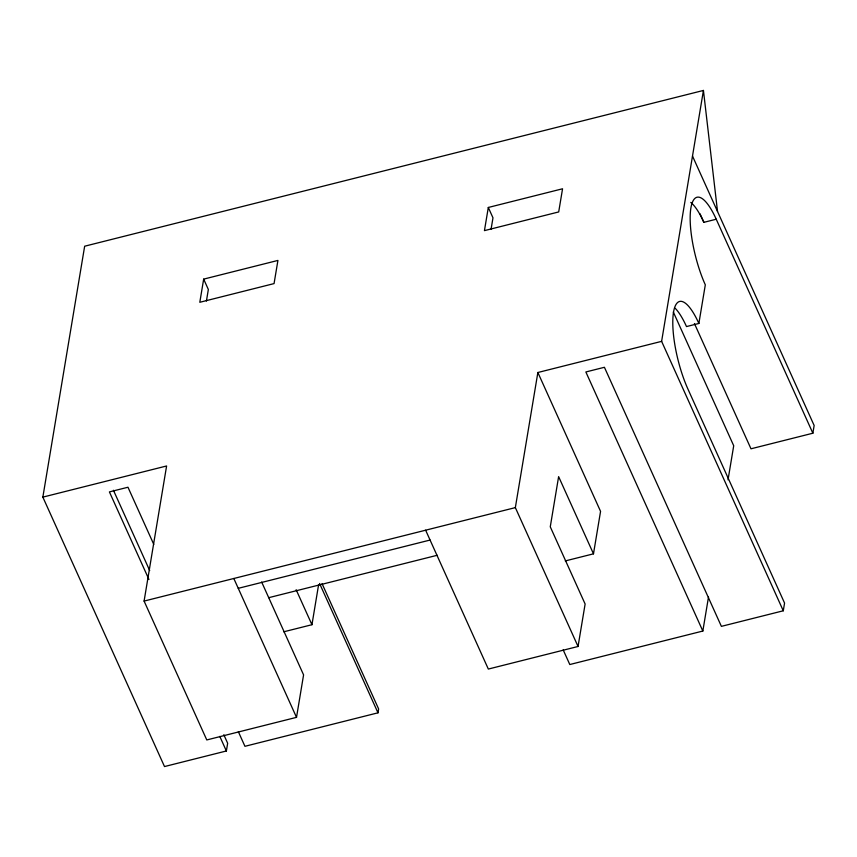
<?xml version="1.0" encoding="UTF-8"?>
<svg xmlns="http://www.w3.org/2000/svg" width="857" height="857" viewBox="0 0 857 857"><rect width="100%" height="100%" fill="white"/><g stroke="black" fill="none" stroke-linecap="round" stroke-linejoin="round"><path stroke-width="1.29" d="M223.827 734.749L227.662 743.265L226.377 750.978L164.501 766.554L42.85 497.124L84.661 246.216L703.436 90.446L717.534 211.508M261.653 582.021L303.582 674.888L296.511 717.352L206.783 739.945L144.094 601.078L166.601 465.972L42.85 497.124M203.666 279.125L199.81 302.285L274.058 283.592L277.925 260.432L203.666 279.125L208.347 289.484L206.419 301.064M283.753 631.802L311.948 624.71L318.59 584.817M238.353 731.717L244.941 746.308L377.98 712.82L378.623 708.953L322.061 583.681M488.308 207.469L484.441 230.629L558.7 211.936L562.556 188.776L488.308 207.469L492.979 217.828L491.05 229.408M425.629 530.204L488.329 669.06L578.047 646.478L515.346 507.612L537.864 372.506L661.615 341.354L703.436 90.446M578.047 646.478L585.127 604.014L550.269 526.809L558.625 476.631L593.483 553.836L565.288 560.928M593.483 553.836L600.564 511.372L537.864 372.506M675.209 308.295A56.498 15.812 75.9 0 1 686.5 326.571L698.873 323.453L705.311 284.845A56.498 15.812 75.9 0 1 690.892 207.994A56.498 15.812 75.9 0 1 716.238 219.231L812.865 433.214L750.989 448.8L694.416 323.517M563.188 649.885L569.798 664.529L702.836 631.041L708.503 597.029M728.032 479.802L733.71 445.747L673.323 312.002M702.836 631.041L585.856 371.97L604.421 367.289L721.39 626.36L783.277 610.784L784.562 603.071L687.935 389.078A56.498 15.812 75.9 0 1 673.516 312.216A56.498 15.812 75.9 0 1 698.873 323.453M812.865 433.214L814.15 425.5L692.499 156.06M690.774 202.423A56.498 15.812 75.9 0 1 703.865 222.338L716.238 219.231M144.094 601.078L515.346 507.612M238.257 588.331L430.075 540.049M268.723 597.683L437.22 555.272M700.019 213.811L703.865 222.338M661.615 341.354L783.277 610.784M319.575 583.467L377.98 712.82M296.147 589.723L311.948 624.71M233.811 578.486L296.511 717.352M153.778 544.399L127.972 487.237L109.407 491.907L148.947 579.482M113.435 490.268L149.686 570.548M219.788 736.388L226.377 750.978"/></g></svg>
